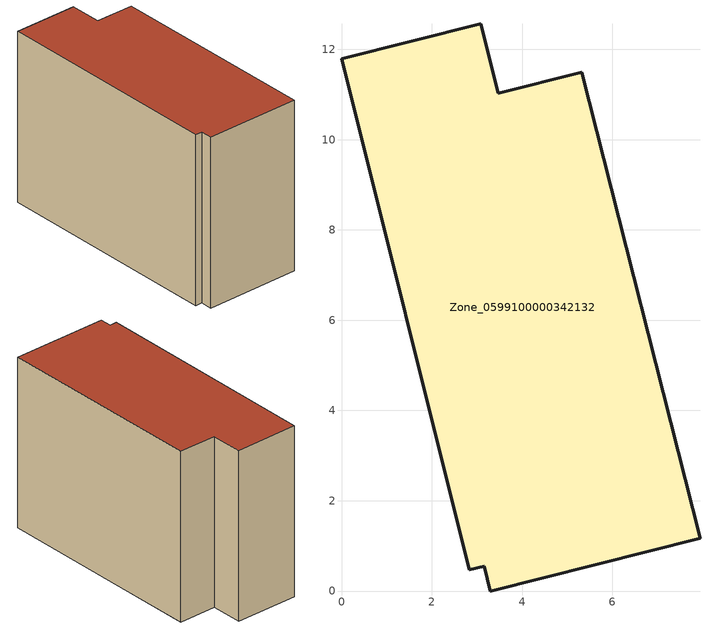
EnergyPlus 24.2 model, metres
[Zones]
Zone_0599100000342132
 floor ground (C_G): 2.83,0.47 0,11.79 3.09,12.56 3.47,11.03 5.32,11.5 7.94,1.18 3.3,0 3.16,0.55 z0
 wall outside (C_F): 3.47,11.03 3.09,12.56 0,11.79 2.83,0.47 3.16,0.55 3.3,0 7.94,1.18 5.32,11.5 3.47,11.03 z0:8.51
 roof outside (C_R): 7.94,1.18 5.32,11.5 3.47,11.03 3.09,12.56 0,11.79 2.83,0.47 3.16,0.55 3.3,0 z8.51
[BUILDING]
Pand.0599100000342132: North Axis=0; Terrain=City; Loads Convergence Tolerance Value=0.04; Temperature Convergence Tolerance Value=0.4; Solar Distribution=FullExterior; Maximum Number of Warmup Days=25; Minimum Number of Warmup Days=1
[Site:Location]
Rotterdam.The.Hague.AP_ZH_NLD Design_Conditions: Latitude=51.96; Longitude=4.45; Time Zone=1; Elevation=-4.5
[SITE:GROUNDTEMPERATURE:BUILDINGSURFACE]
18, 18, 18, 18, 18, 18, 18, 18, 18, 18, 18, 18
[MATERIAL] Thermal Absorptance=0.9; Solar Absorptance=0.7; Visible Absorptance=0.7
Name | Roughness | Thickness | Conductivity | Density | Specific Heat
G.TI.1992-2005 | MediumSmooth | 0.15 | 0.06 | 540 | 1210
F.TI.1992-2005 | Rough | 0.3 | 0.12 | 1920 | 840
R.TI.1992-2005 | MediumRough | 0.2 | 0.08 | 1500 | 1000
[CONSTRUCTION]
C_G: G.TI.1992-2005
C_F: F.TI.1992-2005
C_R: R.TI.1992-2005
[ZONE]
Zone_0599100000342132: Type=1; Multiplier=1; Ceiling Height=Autocalculate; Volume=Autocalculate; Floor Area=autocalculate; Part of Total Floor Area=Yes
[ZONEINFILTRATION:DESIGNFLOWRATE]
Infil_Zone_0599100000342132: Zone or ZoneList or Space or SpaceList=Zone_0599100000342132; Schedule=AlwaysOn; Design Flow Rate Calculation Method=Flow/Area; Flow Rate per Floor Area=0.0015; Constant Term Coefficient=1; Temperature Term Coefficient=0; Velocity Term Coefficient=0; Velocity Squared Term Coefficient=0
[HVACTEMPLATE:ZONE:IDEALLOADSAIRSYSTEM]
Zone_0599100000342132: Maximum Heating Supply Air Temperature=50; Minimum Cooling Supply Air Temperature=13; Maximum Heating Supply Air Humidity Ratio=0.0156; Minimum Cooling Supply Air Humidity Ratio=0.0077; Heating Limit=NoLimit; Cooling Limit=NoLimit; Dehumidification Control Type=ConstantSensibleHeatRatio; Cooling Sensible Heat Ratio=0.7; Dehumidification Setpoint=60; Humidification Control Type=None; Humidification Setpoint=30; Outdoor Air Method=None; Outdoor Air Flow Rate per Person=0.00944; Outdoor Air Flow Rate per Zone Floor Area=0; Outdoor Air Flow Rate per Zone=0; Demand Controlled Ventilation Type=None; Outdoor Air Economizer Type=NoEconomizer; Heat Recovery Type=None; Sensible Heat Recovery Effectiveness=0.7; Latent Heat Recovery Effectiveness=0.65
[ZONECONTROL:THERMOSTAT]
ThermostatControl_Zone_0599100000342132: Zone or ZoneList=Zone_0599100000342132; Control Type Schedule=DualSetpointControlType; Control 1=Thermostat_Zone_0599100000342132; Temperature Difference Between Cutout And Setpoint=0
[THERMOSTATSETPOINT:DUALSETPOINT]
Thermostat_Zone_0599100000342132: Heating Setpoint Temperature Schedule=HeatingSetpoint_Zone_0599100000342132; Cooling Setpoint Temperature Schedule=CoolingSetpoint_Zone_0599100000342132
[SCHEDULE:COMPACT]
HeatingSetpoint_Zone_0599100000342132: Through: 12/31, For: AllDays, Until: 24:00, 21
CoolingSetpoint_Zone_0599100000342132: Through: 12/31, For: AllDays, Until: 24:00, 24
DualSetpointControlType: Through: 12/31, For: AllDays, Until: 24:00, 4
AlwaysOn: Through: 12/31, For: AllDays, Until: 24:00, 1
